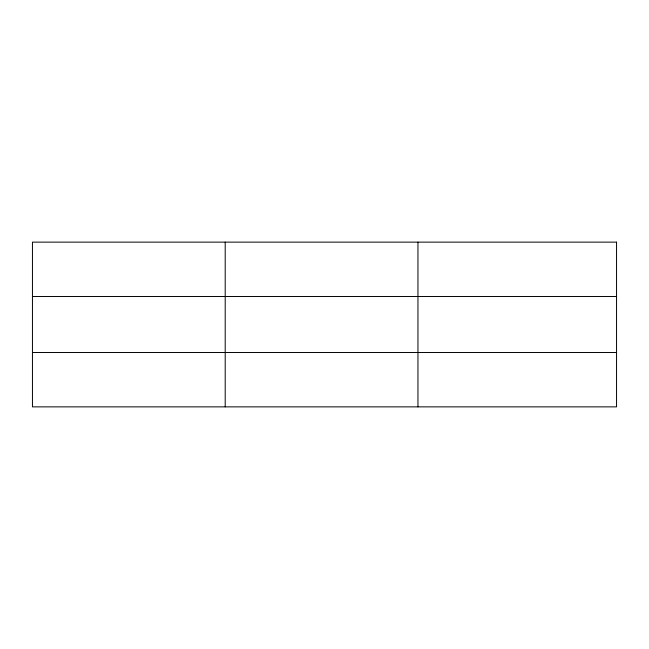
<?xml version="1.0" encoding="UTF-8"?>
<svg xmlns="http://www.w3.org/2000/svg" width="649" height="649" viewBox="0 0 649 649"><rect width="100%" height="100%" fill="white"/><g stroke="black" fill="none" stroke-linecap="round" stroke-linejoin="round"><path stroke-width="0.97" d="M225.203 242.134L225.203 406.866M417.956 242.134L417.956 406.866M32.45 296.496L616.55 296.496M32.45 352.504L616.55 352.504M616.55 242.134L616.55 406.866L32.45 406.866L32.45 242.134L616.55 242.134"/></g></svg>
